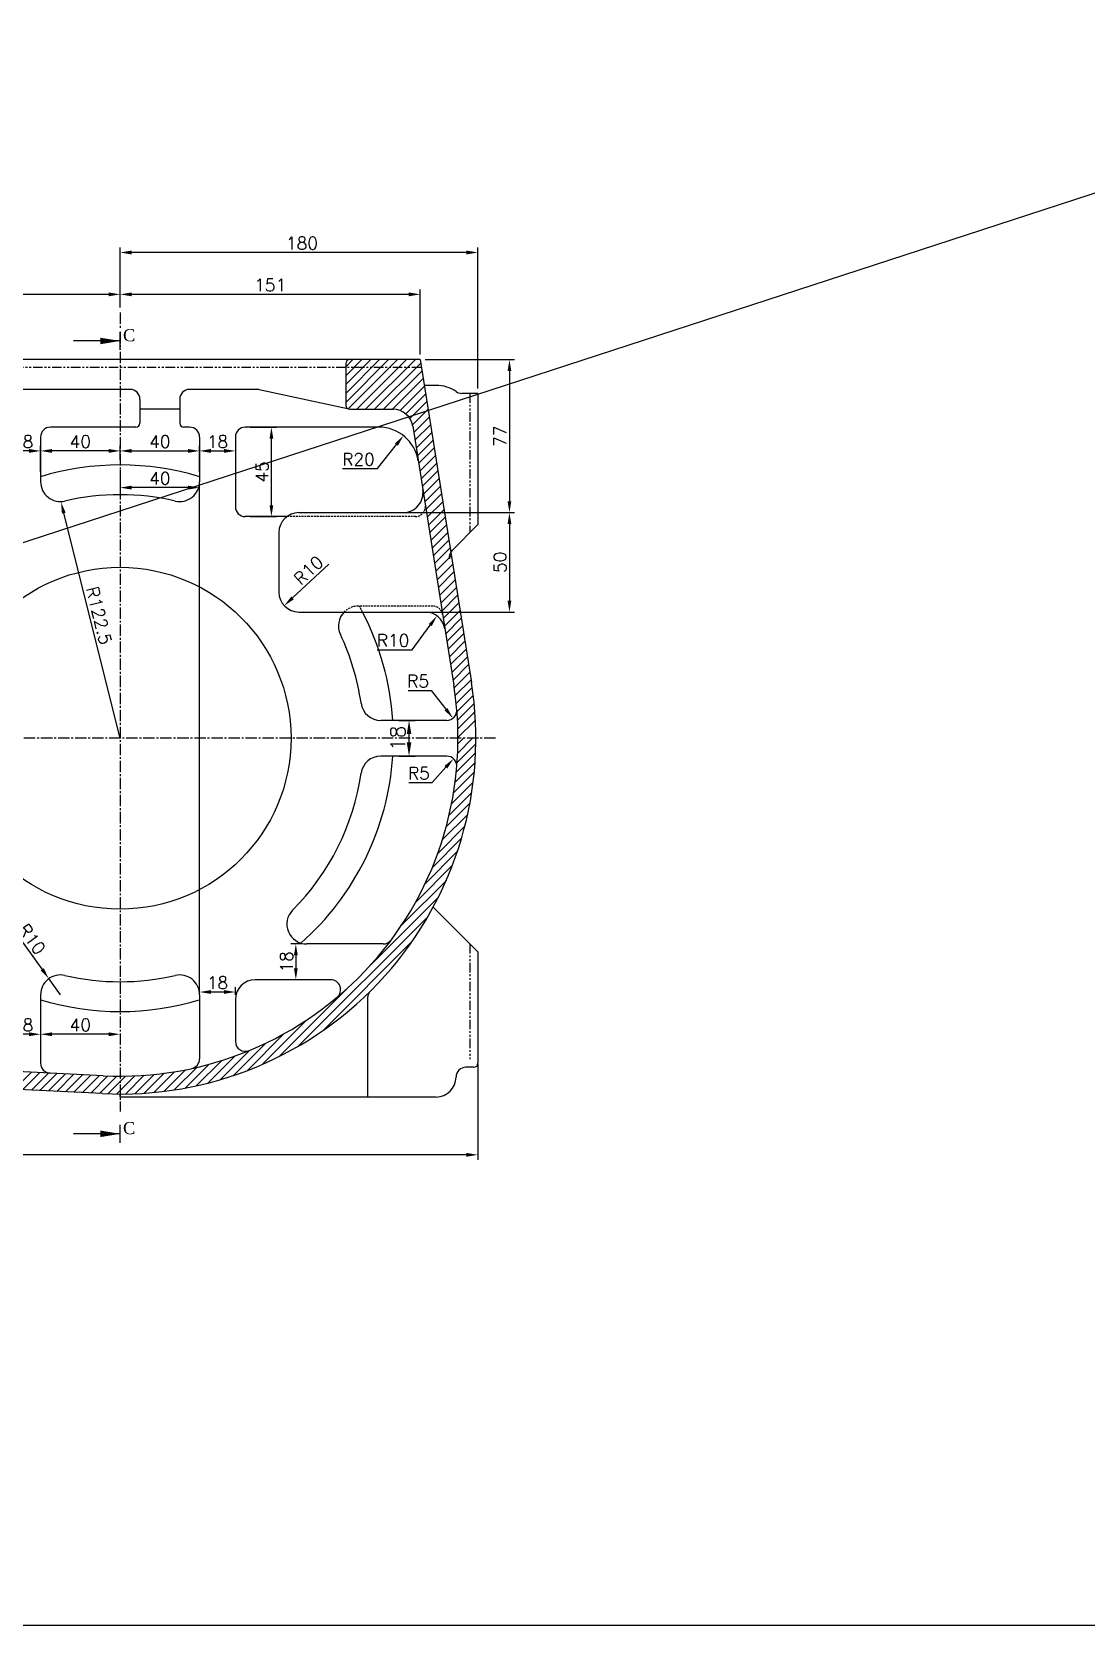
# Model space of a CAD drawing. Header units: millimetres. Extents: x -3508 to 12243, y -3609 to 4092.
# Drawn here: x 4341 to 4872, y 2347 to 3148 of the extents above; entities that cross this region are included whole.
import ezdxf

# ---------------------------------------------------------------- set-up
doc = ezdxf.new("R2010")
doc.units = ezdxf.units.MM
doc.header["$LTSCALE"] = 0.3
doc.header["$PDSIZE"] = -50
for name, pattern in [('CENTER2', [28.575, 19.05, -3.175, 3.175, -3.175]), ('HIDDEN2', [4.7625, 3.175, -1.5875]), ('PHANTOM2', [31.75, 15.875, -3.175, 3.175, -3.175, 3.175, -3.175])]:
    doc.linetypes.add(name, pattern=pattern)
for name, color, linetype in [('center', 1, 'CENTER2'), ('CHAIN ...', 8, 'PHANTOM2'), ('hatch', 6, 'Continuous'), ('hidden', 4, 'HIDDEN2')]:
    doc.layers.add(name, color=color, linetype=linetype)
doc.styles.add('ROMANTIC', font='romantic.ttf')
doc.styles.add('rs', font='romans.shx')
doc.styles.get("Standard").update_dxf_attribs({"font": 'romans.shx', "width": 1.2})
doc.dimstyles.new('ISO-25', dxfattribs={"dimscale": 2.5, "dimtxt": 2.5, "dimasz": 2.5, "dimexe": 0.7, "dimexo": 0.625, "dimtad": 1, "dimdec": 3, "dimlfac": -1, "dimzin": 9, "dimdsep": 46, "dimtxsty": 'Standard', "dimcen": 2.5, "dimclrd": 1, "dimclre": 1, "dimclrt": 7, "dimazin": 0, "dimtfac": 0.65, "dimtdec": 3, "dimtmove": 0, "dimatfit": 3, "dimfxl": 0, "dimtolj": 1, "dimarcsym": 0})
doc.dimstyles.new('sarab', dxfattribs={"dimscale": 3, "dimtxt": 2.5, "dimasz": 2.3, "dimexe": 1, "dimexo": 1, "dimtad": 1, "dimdec": 3, "dimdsep": 46, "dimtxsty": 'rs', "dimcen": 0, "dimclrd": 1, "dimclre": 1, "dimclrt": 7, "dimadec": 3, "dimazin": 2, "dimtfac": 1, "dimtdec": 3, "dimtmove": 0, "dimatfit": 3, "dimfxl": 0, "dimarcsym": 0})

# ---------------------------------------------------------------- blocks, each defined once
blk = doc.blocks.new('*D780')
at = {"color": 1, "lineweight": -2, "transparency": 16777216}
for p, q in [((4345.77, 2926.75), (4345.77, 2939.75)), ((4380.02, 2937.25), (4351.52, 2937.25)), ((4385.77, 2932.7), (4385.77, 2939.75))]:
    blk.add_line(p, q, dxfattribs=at)
at = {"color": 1, "transparency": 16777216}
for points in [[(4351.52, 2938.21), (4351.52, 2936.29), (4345.77, 2937.25)], [(4380.02, 2938.21), (4380.02, 2936.29), (4385.77, 2937.25)]]:
    blk.add_solid(points, dxfattribs=at)
at = {"layer": 'Defpoints', "color": 0, "transparency": 16777216}
for p in [(4345.77, 2937.25), (4385.77, 2930.2), (4345.77, 2924.25)]:
    blk.add_point(p, dxfattribs=at)
at = {"color": 7, "transparency": 16777216, "insert": (4365.77, 2941.93), "char_height": 6.25, "attachment_point": 5, "style": 'rs'}
blk.add_mtext('40', dxfattribs=at)
blk = doc.blocks.new('*D432')
at = {"color": 1, "lineweight": -2, "transparency": 16777216}
for p, q in [((3956.52, 2748.45), (3956.52, 2580.63)), ((4565.77, 2628.7), (4565.77, 2580.63)), ((4560.02, 2583.13), (3962.27, 2583.13))]:
    blk.add_line(p, q, dxfattribs=at)
at = {"color": 1, "transparency": 16777216}
for points in [[(3962.27, 2584.09), (3962.27, 2582.17), (3956.52, 2583.13)], [(4560.02, 2584.09), (4560.02, 2582.17), (4565.77, 2583.13)]]:
    blk.add_solid(points, dxfattribs=at)
at = {"layer": 'Defpoints', "color": 0, "transparency": 16777216}
for p in [(3956.52, 2750.95), (4565.77, 2631.2), (3956.52, 2583.13)]:
    blk.add_point(p, dxfattribs=at)
at = {"color": 7, "transparency": 16777216, "insert": (4261.15, 2589.45), "char_height": 6.25, "attachment_point": 5, "style": 'rs'}
blk.add_mtext('(609)', dxfattribs=at)
blk = doc.blocks.new('*D783')
at = {"color": 1, "lineweight": -2, "transparency": 16777216}
for p, q in [((4385.77, 3018.51), (4385.77, 3039.57)), ((4565.77, 2968.7), (4565.77, 3039.57)), ((4560.02, 3037.07), (4391.52, 3037.07))]:
    blk.add_line(p, q, dxfattribs=at)
at = {"color": 1, "transparency": 16777216}
for points in [[(4391.52, 3038.02), (4391.52, 3036.11), (4385.77, 3037.07)], [(4560.02, 3038.02), (4560.02, 3036.11), (4565.77, 3037.07)]]:
    blk.add_solid(points, dxfattribs=at)
at = {"layer": 'Defpoints', "color": 0, "transparency": 16777216}
for p in [(4385.77, 3037.07), (4385.77, 3016.01), (4565.77, 2966.2)]:
    blk.add_point(p, dxfattribs=at)
at = {"color": 7, "transparency": 16777216, "insert": (4477.29, 3041.75), "char_height": 6.25, "attachment_point": 5, "style": 'rs'}
blk.add_mtext('180', dxfattribs=at)
blk = doc.blocks.new('*D784')
at = {"color": 1, "lineweight": -2, "transparency": 16777216}
for p, q in [((4385.77, 2932.7), (4385.77, 2939.75)), ((4391.52, 2937.25), (4420.02, 2937.25)), ((4425.77, 2926.75), (4425.77, 2939.75))]:
    blk.add_line(p, q, dxfattribs=at)
at = {"color": 1, "transparency": 16777216}
for points in [[(4391.52, 2938.21), (4391.52, 2936.29), (4385.77, 2937.25)], [(4420.02, 2938.21), (4420.02, 2936.29), (4425.77, 2937.25)]]:
    blk.add_solid(points, dxfattribs=at)
at = {"layer": 'Defpoints', "color": 0, "transparency": 16777216}
for p in [(4425.77, 2937.25), (4385.77, 2930.2), (4425.77, 2924.25)]:
    blk.add_point(p, dxfattribs=at)
at = {"color": 7, "transparency": 16777216, "insert": (4405.77, 2941.93), "char_height": 6.25, "attachment_point": 5, "style": 'rs'}
blk.add_mtext('40', dxfattribs=at)
blk = doc.blocks.new('*D785')
at = {"color": 1, "lineweight": -2, "transparency": 16777216}
for p, q in [((4451.27, 2949.2), (4464.4, 2949.2)), ((4461.9, 2909.95), (4461.9, 2943.45)), ((4451.27, 2904.2), (4464.4, 2904.2))]:
    blk.add_line(p, q, dxfattribs=at)
at = {"color": 1, "transparency": 16777216}
for points in [[(4460.94, 2943.45), (4462.86, 2943.45), (4461.9, 2949.2)], [(4460.94, 2909.95), (4462.86, 2909.95), (4461.9, 2904.2)]]:
    blk.add_solid(points, dxfattribs=at)
at = {"layer": 'Defpoints', "color": 0, "transparency": 16777216}
for p in [(4448.77, 2949.2), (4461.9, 2949.2), (4448.77, 2904.2)]:
    blk.add_point(p, dxfattribs=at)
at = {"color": 7, "transparency": 16777216, "insert": (4457.21, 2926.7), "char_height": 6.25, "attachment_point": 5, "rotation": 90, "style": 'rs'}
blk.add_mtext('45', dxfattribs=at)
blk = doc.blocks.new('*D786')
at = {"color": 1, "lineweight": -2, "transparency": 16777216}
for p, q in [((4443.77, 2941.7), (4443.77, 2934.75)), ((4431.52, 2937.25), (4438.02, 2937.25))]:
    blk.add_line(p, q, dxfattribs=at)
at = {"color": 1, "transparency": 16777216}
for points in [[(4431.52, 2938.21), (4431.52, 2936.29), (4425.77, 2937.25)], [(4438.02, 2938.21), (4438.02, 2936.29), (4443.77, 2937.25)]]:
    blk.add_solid(points, dxfattribs=at)
at = {"layer": 'Defpoints', "color": 0, "transparency": 16777216}
for p in [(4443.77, 2944.2), (4425.77, 2937.25), (4443.77, 2937.25)]:
    blk.add_point(p, dxfattribs=at)
at = {"color": 7, "transparency": 16777216, "insert": (4434.77, 2941.93), "char_height": 6.25, "attachment_point": 5, "style": 'rs'}
blk.add_mtext('18', dxfattribs=at)
blk = doc.blocks.new('*D787')
at = {"color": 1, "lineweight": -2, "transparency": 16777216}
for p, q in [((4327.77, 2941.7), (4327.77, 2934.75)), ((4340.02, 2937.25), (4333.52, 2937.25))]:
    blk.add_line(p, q, dxfattribs=at)
at = {"color": 1, "transparency": 16777216}
for points in [[(4333.52, 2938.21), (4333.52, 2936.29), (4327.77, 2937.25)], [(4340.02, 2938.21), (4340.02, 2936.29), (4345.77, 2937.25)]]:
    blk.add_solid(points, dxfattribs=at)
at = {"layer": 'Defpoints', "color": 0, "transparency": 16777216}
for p in [(4327.77, 2944.2), (4327.77, 2937.25), (4345.77, 2937.25)]:
    blk.add_point(p, dxfattribs=at)
at = {"color": 7, "transparency": 16777216, "insert": (4336.77, 2941.93), "char_height": 6.25, "attachment_point": 5, "style": 'rs'}
blk.add_mtext('18', dxfattribs=at)
blk = doc.blocks.new('*D433')
at = {"color": 1, "lineweight": -2, "transparency": 16777216}
for p, q in [((4477.15, 2689.2), (4471.69, 2689.2)), ((4474.19, 2683.45), (4474.19, 2676.95)), ((4481.24, 2671.2), (4471.69, 2671.2))]:
    blk.add_line(p, q, dxfattribs=at)
at = {"color": 1, "transparency": 16777216}
for points in [[(4473.23, 2683.45), (4475.15, 2683.45), (4474.19, 2689.2)], [(4473.23, 2676.95), (4475.15, 2676.95), (4474.19, 2671.2)]]:
    blk.add_solid(points, dxfattribs=at)
at = {"layer": 'Defpoints', "color": 0, "transparency": 16777216}
for p in [(4479.65, 2689.2), (4474.19, 2671.2), (4483.74, 2671.2)]:
    blk.add_point(p, dxfattribs=at)
at = {"color": 7, "transparency": 16777216, "insert": (4469.5, 2680.2), "char_height": 6.25, "attachment_point": 5, "rotation": 90, "style": 'rs'}
blk.add_mtext('18', dxfattribs=at)
blk = doc.blocks.new('*D794')
at = {"color": 1, "lineweight": -2, "transparency": 16777216}
for p, q in [((4425.77, 2663.64), (4425.77, 2667.53)), ((4438.02, 2665.03), (4431.52, 2665.03)), ((4443.77, 2663.7), (4443.77, 2667.53))]:
    blk.add_line(p, q, dxfattribs=at)
at = {"color": 1, "transparency": 16777216}
for points in [[(4431.52, 2665.99), (4431.52, 2664.08), (4425.77, 2665.03)], [(4438.02, 2665.99), (4438.02, 2664.08), (4443.77, 2665.03)]]:
    blk.add_solid(points, dxfattribs=at)
at = {"layer": 'Defpoints', "color": 0, "transparency": 16777216}
for p in [(4425.77, 2665.03), (4425.77, 2661.14), (4443.77, 2661.2)]:
    blk.add_point(p, dxfattribs=at)
at = {"color": 7, "transparency": 16777216, "insert": (4434.77, 2669.72), "char_height": 6.25, "attachment_point": 5, "style": 'rs'}
blk.add_mtext('18', dxfattribs=at)
blk = doc.blocks.new('*D795')
at = {"color": 1, "lineweight": -2, "transparency": 16777216}
for p, q in [((4385.77, 2927.7), (4385.77, 2916.28)), ((4420.02, 2918.78), (4391.52, 2918.78)), ((4425.77, 2663.64), (4425.77, 2921.28))]:
    blk.add_line(p, q, dxfattribs=at)
at = {"color": 1, "transparency": 16777216}
for points in [[(4391.52, 2919.74), (4391.52, 2917.82), (4385.77, 2918.78)], [(4420.02, 2919.74), (4420.02, 2917.82), (4425.77, 2918.78)]]:
    blk.add_solid(points, dxfattribs=at)
at = {"layer": 'Defpoints', "color": 0, "transparency": 16777216}
for p in [(4385.77, 2930.2), (4385.77, 2918.78), (4425.77, 2661.14)]:
    blk.add_point(p, dxfattribs=at)
at = {"color": 7, "transparency": 16777216, "insert": (4405.77, 2923.47), "char_height": 6.25, "attachment_point": 5, "style": 'rs'}
blk.add_mtext('40', dxfattribs=at)
blk = doc.blocks.new('*D796')
at = {"color": 1, "lineweight": -2, "transparency": 16777216}
for p, q in [((4345.77, 2658.64), (4345.77, 2641.28)), ((4380.02, 2643.78), (4351.52, 2643.78))]:
    blk.add_line(p, q, dxfattribs=at)
at = {"color": 1, "transparency": 16777216}
for points in [[(4351.52, 2644.74), (4351.52, 2642.82), (4345.77, 2643.78)], [(4380.02, 2644.74), (4380.02, 2642.82), (4385.77, 2643.78)]]:
    blk.add_solid(points, dxfattribs=at)
at = {"layer": 'Defpoints', "color": 0, "transparency": 16777216}
for p in [(4345.77, 2661.14), (4345.77, 2643.78), (4385.77, 2643.78)]:
    blk.add_point(p, dxfattribs=at)
at = {"color": 7, "transparency": 16777216, "insert": (4365.77, 2648.47), "char_height": 6.25, "attachment_point": 5, "style": 'rs'}
blk.add_mtext('40', dxfattribs=at)
blk = doc.blocks.new('*D434')
at = {"color": 1, "lineweight": -2, "transparency": 16777216}
for p, q in [((4327.77, 2637.29), (4327.77, 2646.28)), ((4340.02, 2643.78), (4333.52, 2643.78))]:
    blk.add_line(p, q, dxfattribs=at)
at = {"color": 1, "transparency": 16777216}
for points in [[(4333.52, 2644.74), (4333.52, 2642.82), (4327.77, 2643.78)], [(4340.02, 2644.74), (4340.02, 2642.82), (4345.77, 2643.78)]]:
    blk.add_solid(points, dxfattribs=at)
at = {"layer": 'Defpoints', "color": 0, "transparency": 16777216}
for p in [(4327.77, 2643.78), (4345.77, 2643.78), (4327.77, 2634.79)]:
    blk.add_point(p, dxfattribs=at)
at = {"color": 7, "transparency": 16777216, "insert": (4336.77, 2648.47), "char_height": 6.25, "attachment_point": 5, "style": 'rs'}
blk.add_mtext('18', dxfattribs=at)
blk = doc.blocks.new('*D797')
at = {"color": 1, "lineweight": -2, "transparency": 16777216}
for p, q in [((4525.98, 2801.7), (4534.14, 2801.7)), ((4531.14, 2790.6), (4531.14, 2794.8)), ((4525.98, 2783.7), (4534.14, 2783.7))]:
    blk.add_line(p, q, dxfattribs=at)
at = {"color": 1, "transparency": 16777216}
for points in [[(4529.99, 2794.8), (4532.29, 2794.8), (4531.14, 2801.7)], [(4529.99, 2790.6), (4532.29, 2790.6), (4531.14, 2783.7)]]:
    blk.add_solid(points, dxfattribs=at)
at = {"layer": 'Defpoints', "color": 0, "transparency": 16777216}
for p in [(4522.98, 2801.7), (4531.14, 2801.7), (4522.98, 2783.7)]:
    blk.add_point(p, dxfattribs=at)
at = {"color": 7, "transparency": 16777216, "insert": (4525.51, 2792.7), "char_height": 7.5, "attachment_point": 5, "rotation": 90, "style": 'rs'}
blk.add_mtext('18', dxfattribs=at)
blk = doc.blocks.new('*D798')
at = {"color": 1, "lineweight": -2, "transparency": 16777216}
blk.add_line((4385.77, 2792.7), (4357.45, 2905.96), dxfattribs=at)
at = {"color": 1, "transparency": 16777216}
blk.add_solid([(4358.38, 2906.19), (4356.52, 2905.73), (4356.05, 2911.54)], dxfattribs=at)
at = {"layer": 'Defpoints', "color": 0, "transparency": 16777216}
for p in [(4356.05, 2911.54), (4385.77, 2792.7)]:
    blk.add_point(p, dxfattribs=at)
at = {"color": 7, "transparency": 16777216, "insert": (4375.19, 2854.34), "char_height": 6.25, "attachment_point": 5, "rotation": 284.03992, "style": 'rs'}
blk.add_mtext('R122.5', dxfattribs=at)
blk = doc.blocks.new('*D804')
at = {"color": 1, "lineweight": -2, "transparency": 16777216}
for p, q in [((4166.77, 2952.2), (4166.77, 3018.51)), ((4380.02, 3016.01), (4172.52, 3016.01))]:
    blk.add_line(p, q, dxfattribs=at)
at = {"color": 1, "transparency": 16777216}
for points in [[(4172.52, 3016.97), (4172.52, 3015.05), (4166.77, 3016.01)], [(4380.02, 3016.97), (4380.02, 3015.05), (4385.77, 3016.01)]]:
    blk.add_solid(points, dxfattribs=at)
at = {"layer": 'Defpoints', "color": 0, "transparency": 16777216}
for p in [(4166.77, 3016.01), (4385.77, 3016.01), (4166.77, 2949.7)]:
    blk.add_point(p, dxfattribs=at)
at = {"color": 7, "transparency": 16777216, "insert": (4279.3, 3020.69), "char_height": 6.25, "attachment_point": 5, "style": 'rs'}
blk.add_mtext('219', dxfattribs=at)
blk = doc.blocks.new('*D576')
at = {"color": 1, "lineweight": -2, "transparency": 16777216}
blk.add_line((4490.83, 2880.29), (4472.56, 2863.3), dxfattribs=at)
at = {"color": 1, "transparency": 16777216}
blk.add_solid([(4471.91, 2864.01), (4473.21, 2862.6), (4468.35, 2859.39)], dxfattribs=at)
at = {"layer": 'Defpoints', "color": 0, "transparency": 16777216}
for p in [(4475.67, 2866.2), (4468.35, 2859.39)]:
    blk.add_point(p, dxfattribs=at)
at = {"color": 7, "transparency": 16777216, "insert": (4480.61, 2877.19), "char_height": 6.25, "attachment_point": 5, "rotation": 42.91259, "style": 'rs'}
blk.add_mtext('R10', dxfattribs=at)
blk = doc.blocks.new('*D600')
at = {"color": 1, "lineweight": -2, "transparency": 16777216}
for p, q in [((4332.05, 2696.71), (4346.59, 2676.44)), ((4355.77, 2663.64), (4349.94, 2671.76))]:
    blk.add_line(p, q, dxfattribs=at)
at = {"color": 1, "transparency": 16777216}
blk.add_solid([(4347.37, 2677), (4345.81, 2675.88), (4349.94, 2671.76)], dxfattribs=at)
at = {"layer": 'Defpoints', "color": 0, "transparency": 16777216}
for p in [(4349.94, 2671.76), (4355.77, 2663.64)]:
    blk.add_point(p, dxfattribs=at)
at = {"color": 7, "transparency": 16777216, "insert": (4341.45, 2691.64), "char_height": 6.25, "attachment_point": 5, "rotation": 305.6528, "style": 'rs'}
blk.add_mtext('R10', dxfattribs=at)
blk = doc.blocks.new('*D397')
at = {"color": 1, "lineweight": -2, "transparency": 16777216}
for p, q in [((4539.27, 2983.2), (4584.14, 2983.2)), ((4581.64, 2977.45), (4581.64, 2911.95)), ((4528.38, 2906.2), (4584.14, 2906.2))]:
    blk.add_line(p, q, dxfattribs=at)
at = {"color": 1, "transparency": 16777216}
for points in [[(4580.68, 2977.45), (4582.59, 2977.45), (4581.64, 2983.2)], [(4580.68, 2911.95), (4582.59, 2911.95), (4581.64, 2906.2)]]:
    blk.add_solid(points, dxfattribs=at)
at = {"layer": 'Defpoints', "color": 0, "transparency": 16777216}
for p in [(4536.77, 2983.2), (4525.88, 2906.2), (4581.64, 2906.2)]:
    blk.add_point(p, dxfattribs=at)
at = {"color": 7, "transparency": 16777216, "insert": (4576.95, 2944.7), "char_height": 6.25, "attachment_point": 5, "rotation": 90, "style": 'rs'}
blk.add_mtext('77', dxfattribs=at)
blk = doc.blocks.new('*D398')
at = {"color": 1, "lineweight": -2, "transparency": 16777216}
for p, q in [((4581.64, 2900.45), (4581.64, 2861.95)), ((4537.58, 2856.2), (4584.14, 2856.2))]:
    blk.add_line(p, q, dxfattribs=at)
at = {"color": 1, "transparency": 16777216}
for points in [[(4580.68, 2900.45), (4582.59, 2900.45), (4581.64, 2906.2)], [(4580.68, 2861.95), (4582.59, 2861.95), (4581.64, 2856.2)]]:
    blk.add_solid(points, dxfattribs=at)
at = {"layer": 'Defpoints', "color": 0, "transparency": 16777216}
for p in [(4581.64, 2906.2), (4535.08, 2856.2), (4581.64, 2856.2)]:
    blk.add_point(p, dxfattribs=at)
at = {"color": 7, "transparency": 16777216, "insert": (4576.95, 2881.2), "char_height": 6.25, "attachment_point": 5, "rotation": 90, "style": 'rs'}
blk.add_mtext('50', dxfattribs=at)
blk = doc.blocks.new('*D605')
at = {"color": 1, "lineweight": -2, "transparency": 16777216}
for p, q in [((4385.77, 3009.37), (4385.77, 3018.51)), ((4531.02, 3016.01), (4391.52, 3016.01)), ((4536.77, 2985.7), (4536.77, 3018.51))]:
    blk.add_line(p, q, dxfattribs=at)
at = {"color": 1, "transparency": 16777216}
for points in [[(4391.52, 3016.97), (4391.52, 3015.05), (4385.77, 3016.01)], [(4531.02, 3016.97), (4531.02, 3015.05), (4536.77, 3016.01)]]:
    blk.add_solid(points, dxfattribs=at)
at = {"layer": 'Defpoints', "color": 0, "transparency": 16777216}
for p in [(4385.77, 3016.01), (4385.77, 3006.87), (4536.77, 2983.2)]:
    blk.add_point(p, dxfattribs=at)
at = {"color": 7, "transparency": 16777216, "insert": (4461.27, 3020.69), "char_height": 6.25, "attachment_point": 5, "style": 'rs'}
blk.add_mtext('151', dxfattribs=at)
blk = doc.blocks.new('*D652')
at = {"color": 1, "lineweight": -2, "transparency": 16777216}
for p, q in [((4530.64, 2816.74), (4542.32, 2816.74)), ((4542.32, 2816.74), (4549.71, 2807.29))]:
    blk.add_line(p, q, dxfattribs=at)
at = {"color": 1, "transparency": 16777216}
blk.add_solid([(4550.47, 2807.88), (4548.96, 2806.7), (4553.26, 2802.76)], dxfattribs=at)
at = {"layer": 'Defpoints', "color": 0, "transparency": 16777216}
for p in [(4550.18, 2806.7), (4553.26, 2802.76)]:
    blk.add_point(p, dxfattribs=at)
at = {"color": 7, "transparency": 16777216, "insert": (4535.7, 2821.43), "char_height": 6.25, "attachment_point": 5, "style": 'rs'}
blk.add_mtext('R5', dxfattribs=at)
blk = doc.blocks.new('_DatumFilled')
at = {"color": 0, "linetype": 'ByBlock'}
blk.add_solid([(0, 0.58), (-1, 0), (0, -0.58)], dxfattribs=at)
blk = doc.blocks.new('*D653')
at = {"color": 1, "lineweight": -2, "transparency": 16777216}
for p, q in [((4532.72, 2837.25), (4541.79, 2849.63)), ((4515.09, 2837.25), (4532.72, 2837.25))]:
    blk.add_line(p, q, dxfattribs=at)
at = {"color": 1, "transparency": 16777216}
blk.add_solid([(4541.02, 2850.19), (4542.57, 2849.06), (4545.19, 2854.26)], dxfattribs=at)
at = {"layer": 'Defpoints', "color": 0, "transparency": 16777216}
for p in [(4545.19, 2854.26), (4539.28, 2846.2)]:
    blk.add_point(p, dxfattribs=at)
at = {"color": 7, "transparency": 16777216, "insert": (4523.12, 2841.93), "char_height": 6.25, "attachment_point": 5, "style": 'rs'}
blk.add_mtext('R10', dxfattribs=at)
blk = doc.blocks.new('*D654')
at = {"color": 1, "lineweight": -2, "transparency": 16777216}
for p, q in [((4515.3, 2928.33), (4524.78, 2940.41)), ((4497.67, 2928.33), (4515.3, 2928.33))]:
    blk.add_line(p, q, dxfattribs=at)
at = {"color": 1, "transparency": 16777216}
blk.add_solid([(4524.02, 2941), (4525.53, 2939.82), (4528.33, 2944.93)], dxfattribs=at)
at = {"layer": 'Defpoints', "color": 0, "transparency": 16777216}
for p in [(4528.33, 2944.93), (4515.98, 2929.2)]:
    blk.add_point(p, dxfattribs=at)
at = {"color": 7, "transparency": 16777216, "insert": (4505.7, 2933.02), "char_height": 6.25, "attachment_point": 5, "style": 'rs'}
blk.add_mtext('R20', dxfattribs=at)
blk = doc.blocks.new('*D655')
at = {"color": 1, "lineweight": -2, "transparency": 16777216}
for p, q in [((4542.71, 2770.41), (4549.67, 2778.14)), ((4531.03, 2770.41), (4542.71, 2770.41))]:
    blk.add_line(p, q, dxfattribs=at)
at = {"color": 1, "transparency": 16777216}
blk.add_solid([(4548.96, 2778.78), (4550.39, 2777.5), (4553.52, 2782.41)], dxfattribs=at)
at = {"layer": 'Defpoints', "color": 0, "transparency": 16777216}
for p in [(4553.52, 2782.41), (4550.18, 2778.7)]:
    blk.add_point(p, dxfattribs=at)
at = {"color": 7, "transparency": 16777216, "insert": (4536.09, 2775.1), "char_height": 6.25, "attachment_point": 5, "style": 'rs'}
blk.add_mtext('R5', dxfattribs=at)

msp = doc.modelspace()

# ---------------------------------------------------------------- hatches: boundary and pattern name
at = {"layer": 'hatch'}
h = msp.add_hatch(dxfattribs=at)
h.set_pattern_fill('ANSI31', color=256, style=0)
h.set_pattern_definition([(45, (42.287, 3000.05), (-2.245064, 2.245064), [])])
h.paths.add_polyline_path([(4078.5215, 2628.7966), (4078.5215, 2637.8078), (3980.9962, 2642.6708, -0.39969488), (3965.793, 2658.651), (3965.793, 2758.7792), (3968.1012, 2792.6982), (3959.0396, 2792.6982), (3956.793, 2759.0838), (3956.793, 2658.651, 0.39969488), (3980.548, 2633.682)])
h.paths.add_polyline_path([(4202.5215, 2622.6134), (4202.5215, 2631.6246), (4078.5215, 2637.8078), (4078.5215, 2628.7966)])
h.paths.add_polyline_path([(4202.5215, 2631.6246), (4202.5215, 2622.6134), (4376.8568, 2613.9203, 0.01245641), (4385.7715, 2613.6982), (4385.7715, 2622.6982, -0.01245641), (4377.3051, 2622.9091)])
h.paths.add_polyline_path([(4564.7715, 2792.6982), (4555.7715, 2792.6982, -0.41421356), (4385.7715, 2622.6982), (4385.7715, 2613.6982, 0.41421356)])

# ---------------------------------------------------------------- linework, layer by layer
for p, q in [((2666.3122, 2346.5266), (8019.6586, 4091.8082)), ((4536.7715, 2983.1982), (3971.7715, 2983.1982)), ((4536.7715, 2983.1982), (4562.5578, 2820.7626)), ((4499.2715, 2981.1982), (4499.2715, 2960.1982)), ((4390.7715, 2968.1982), (4320.7715, 2968.1982)), ((4455.7715, 2968.1982), (4420.7715, 2968.1982)), ((4455.7715, 2968.1982), (4500.2049, 2958.5063)), ((4544.7715, 2970.1982), (4538.6745, 2970.1982)), ((4565.7715, 2966.1982), (4557.733, 2966.1982)), ((4565.7715, 2966.1982), (4565.7715, 2900.1982)), ((4395.7715, 2963.1982), (4395.7715, 2951.1982)), ((4415.7715, 2958.1982), (4395.7715, 2958.1982)), ((4415.7715, 2963.1982), (4415.7715, 2951.1982)), ((4501.2715, 2958.1982), (4523.0897, 2958.1982)), ((4532.9661, 2949.766), (4553.6691, 2819.3515)), ((4345.7715, 2944.1982), (4345.7715, 2921.7573)), ((4393.7715, 2949.1982), (4350.7715, 2949.1982)), ((4420.7715, 2949.1982), (4417.7715, 2949.1982)), ((4425.7715, 2944.1982), (4425.7715, 2921.7573)), ((4443.7715, 2944.1982), (4443.7715, 2909.1982)), ((4515.9807, 2949.1982), (4448.7715, 2949.1982)), ((4469.6707, 2904.1982), (4448.7715, 2904.1982)), ((4475.6707, 2906.1982), (4528.1697, 2906.1982)), ((4465.6707, 2896.1982), (4465.6707, 2866.1982)), ((4565.7715, 2900.1982), (4552.7949, 2887.2216)), ((4465.6707, 2881.1982), (4465.6707, 2881.1982)), ((4475.6707, 2856.1982), (4537.6238, 2856.1982)), ((4550.1765, 2801.6982), (4516.9021, 2801.6982)), ((4550.1765, 2783.6982), (4516.9021, 2783.6982)), ((4565.7715, 2685.1982), (4543.2916, 2707.6781)), ((4518.145, 2689.1982), (4479.6544, 2689.1982)), ((4565.7715, 2685.1982), (4565.7715, 2629.1982)), ((4491.709, 2671.1982), (4453.7715, 2671.1982)), ((4345.7715, 2663.6391), (4345.7715, 2629.2384)), ((4425.7715, 2663.6391), (4425.7715, 2631.453)), ((4443.7715, 2661.1982), (4443.7715, 2640.199)), ((4510.2715, 2662.7799), (4510.2715, 2612.1982)), ((4377.3051, 2622.9091), (3980.9962, 2642.6708)), ((4376.8568, 2613.9203), (3980.548, 2633.682)), ((4563.7726, 2627.1982), (4559.7715, 2627.1982)), ((4563.7726, 2627.1982), (4559.7715, 2627.1982)), ((4563.7715, 2627.1982), (4559.7715, 2627.1982)), ((4563.7715, 2627.1982), (4559.7715, 2627.1982)), ((4385.7715, 2612.1982), (4385.7715, 2613.6982)), ((4536.7715, 2612.1982), (4385.7715, 2612.1982)), ((4544.7715, 2612.1982), (4385.7715, 2612.1982)), ((2666.3122, 2346.5266), (8019.6586, 2346.5266))]:
    msp.add_line(p, q)
at = {"color": 60}
for p, q in [((4385.7715, 2988.0583), (4385.7715, 2997.0752)), ((4385.7715, 2589.1818), (4385.7715, 2598.1986))]:
    msp.add_line(p, q, dxfattribs=at)
msp.add_circle((4385.7715, 2792.6982), 86)
for centre, radius, start, end in [((4501.2715, 2981.1982), 2, 90, 180), ((4390.7715, 2963.1982), 5, 0, 90), ((4420.7715, 2963.1982), 5, 90, 180), ((4544.7715, 2952.1982), 18, 55.6988472, 90), ((4557.733, 2971.1982), 5, 235.6988472, 270), ((4501.2715, 2960.1982), 2, 180, 270), ((4523.0897, 2948.1982), 10, 9.0203041, 90), ((4393.7715, 2951.1982), 2, 270, 0), ((4417.7715, 2951.1982), 2, 180, 270), ((4350.7715, 2944.1982), 5, 90, 180), ((4420.7715, 2944.1982), 5, 0, 90), ((4448.7715, 2944.1982), 5, 90, 180), ((4515.9807, 2929.1982), 20, 9.0203041, 90), ((4385.7715, 2792.6982), 137.5, 73.0876102, 106.9123898), ((4355.7715, 2921.7573), 10, 180, 283.0861048), ((4415.7715, 2921.7573), 10, 256.9138952, 0), ((4528.1697, 2916.1982), 10, 270, 9.0203041), ((4385.7715, 2792.6982), 122.5, 76.9138952, 103.0861048), ((4448.7715, 2909.1982), 5, 180, 270), ((4475.6707, 2896.1982), 10, 90, 180), ((4556.384, 2883.7397), 5, 135, 188.328104), ((4475.6707, 2866.1982), 10, 180, 270), ((4505.6214, 2849.1982), 10, 135.572996, 205.2402672), ((4385.7715, 2792.6982), 137.5, 3.7529523, 27.5044938), ((4539.282, 2846.1982), 10, 9.0203041, 90), ((4385.7715, 2792.6982), 122.5, 8.2444192, 25.2402672), ((4385.7715, 2792.6982), 179, 267.1453479, 9.0203041), ((4385.7715, 2792.6982), 170, 267.1453479, 9.0203041), ((4516.9021, 2811.6982), 10, 188.2444192, 270), ((4550.1765, 2806.6982), 5, 270, 4.8673122), ((4385.7715, 2792.6982), 137.5, 311.4402931, 356.2470477), ((4516.9021, 2773.6982), 10, 90, 171.7555808), ((4550.1765, 2778.6982), 5, 355.1326878, 90), ((4385.7715, 2792.6982), 122.5, 315.1170803, 351.7555808), ((4479.6544, 2699.1982), 10, 135.1170803, 270), ((4518.145, 2694.1982), 5, 270, 323.3468249), ((4355.7715, 2663.6391), 10, 76.9138952, 180), ((4385.7715, 2792.6982), 122.5, 256.9138952, 283.0861048), ((4415.7715, 2663.6391), 10, 0, 103.0861048), ((4453.7715, 2661.1982), 10, 90, 180), ((4491.709, 2666.1982), 5, 309.9445052, 90), ((4385.7715, 2792.6982), 137.5, 253.0876102, 286.9123898), ((4515.2715, 2661.9857), 5, 134.7330298, 180), ((4448.7715, 2640.199), 5, 180, 292.4463506), ((4350.7715, 2629.2384), 5, 180, 267.1453479), ((4420.7715, 2631.453), 5, 282.2466897, 0), ((4563.7715, 2629.1982), 2, 270, 0), ((4544.7715, 2622.1982), 10, 270, 0), ((4559.7715, 2622.1982), 5, 90, 180)]:
    msp.add_arc(centre, radius, start, end)
at = {"layer": 'center'}
for p, q in [((4385.7715, 3006.8709), (4385.7715, 2998.4793)), ((4385.7715, 2997.0752), (4385.7715, 2988.0583)), ((4385.7715, 2987.0614), (4385.7715, 2604.9197)), ((4574.5842, 2792.6982), (3942.2717, 2792.6982))]:
    msp.add_line(p, q, dxfattribs=at)
at = {"layer": 'CHAIN ...'}
for p, q in [((4537.2843, 2979.1982), (3971.5041, 2979.1982)), ((4561.7715, 2966.1982), (4561.7715, 2896.1982)), ((4561.7715, 2689.1982), (4561.7715, 2631.1982)), ((4561.7715, 2689.1982), (4561.7715, 2631.1982))]:
    msp.add_line(p, q, dxfattribs=at)
at = {"layer": 'hatch'}
for p, q in [((4499.2715, 2979.5928), (4502.8769, 2983.1982)), ((4499.2715, 2975.1027), (4507.367, 2983.1982)), ((4499.2715, 2970.6125), (4511.8571, 2983.1982)), ((4499.2715, 2966.1224), (4516.3473, 2983.1982)), ((4499.2715, 2961.6323), (4520.8374, 2983.1982)), ((4500.4876, 2958.3582), (4525.3275, 2983.1982)), ((4504.8176, 2958.1982), (4529.8176, 2983.1982)), ((4509.3078, 2958.1982), (4534.3078, 2983.1982)), ((4513.7979, 2958.1982), (4537.0491, 2981.4494)), ((4518.288, 2958.1982), (4537.6642, 2977.5744)), ((4522.7782, 2958.1982), (4538.2794, 2973.6994)), ((4526.6232, 2957.5531), (4538.8945, 2969.8244)), ((4529.4637, 2955.9035), (4539.5097, 2965.9494)), ((4531.5616, 2953.5112), (4540.1248, 2962.0745)), ((4532.8618, 2950.3213), (4540.74, 2958.1995)), ((4533.4908, 2946.4602), (4541.3551, 2954.3245)), ((4534.106, 2942.5852), (4541.9703, 2950.4495)), ((4534.7211, 2938.7103), (4542.5854, 2946.5745)), ((4535.3363, 2934.8353), (4543.2005, 2942.6995)), ((4535.9514, 2930.9603), (4543.8157, 2938.8246)), ((4536.5666, 2927.0853), (4544.4308, 2934.9496)), ((4537.1817, 2923.2103), (4545.046, 2931.0746)), ((4537.7969, 2919.3353), (4545.6611, 2927.1996)), ((4538.412, 2915.4604), (4546.2763, 2923.3246)), ((4539.0272, 2911.5854), (4546.8914, 2919.4496)), ((4539.6423, 2907.7104), (4547.5066, 2915.5747)), ((4540.2574, 2903.8354), (4548.1217, 2911.6997)), ((4540.8726, 2899.9604), (4548.7369, 2907.8247)), ((4541.4877, 2896.0854), (4549.352, 2903.9497)), ((4542.1029, 2892.2105), (4549.9671, 2900.0747)), ((4542.718, 2888.3355), (4550.5823, 2896.1997)), ((4543.3332, 2884.4605), (4551.1974, 2892.3248)), ((4543.9483, 2880.5855), (4551.8126, 2888.4498)), ((4544.5635, 2876.7105), (4552.4277, 2884.5748)), ((4545.2565, 2872.345), (4553.1207, 2880.2093)), ((4545.8716, 2868.47), (4553.7359, 2876.3343)), ((4546.4868, 2864.5951), (4554.351, 2872.4593)), ((4547.1019, 2860.7201), (4554.9662, 2868.5843)), ((4547.717, 2856.8451), (4555.5813, 2864.7094)), ((4548.3322, 2852.9701), (4556.1965, 2860.8344)), ((4548.9473, 2849.0951), (4556.8116, 2856.9594)), ((4549.5625, 2845.2201), (4557.4267, 2853.0844)), ((4550.1776, 2841.3452), (4558.0419, 2849.2094)), ((4550.7928, 2837.4702), (4558.657, 2845.3344)), ((4551.4079, 2833.5952), (4559.2722, 2841.4595)), ((4552.0231, 2829.7202), (4559.8873, 2837.5845)), ((4552.6382, 2825.8452), (4560.5025, 2833.7095)), ((4553.2534, 2821.9702), (4561.1176, 2829.8345)), ((4553.8643, 2818.0911), (4561.7328, 2825.9595)), ((4554.4127, 2814.1493), (4562.3479, 2822.0845)), ((4554.8761, 2810.1227), (4562.9466, 2818.1931)), ((4555.2498, 2806.0062), (4563.4719, 2814.2283)), ((4555.528, 2801.7942), (4563.9156, 2810.1818)), ((4555.7042, 2797.4803), (4564.2729, 2806.049)), ((4555.4122, 2792.6982), (4564.5387, 2801.8247))]:
    msp.add_line(p, q, dxfattribs=at)
at = {"layer": 'hidden'}
for p, q in [((4480.8727, 2904.1982), (4469.6707, 2904.1982)), ((4534.3435, 2904.1982), (4480.8727, 2904.1982)), ((4543.0746, 2859.1982), (4505.6214, 2859.1982))]:
    msp.add_line(p, q, dxfattribs=at)
for centre, radius, start, end in [((4534.3435, 2909.1982), 5, 270, 9.0203041), ((4505.6214, 2849.1982), 10, 90, 135.572996), ((4385.7715, 2792.6982), 137.5, 27.5044938, 28.9231692), ((4543.0746, 2854.1982), 5, 9.0203041, 90)]:
    msp.add_arc(centre, radius, start, end, dxfattribs=at)

# ---------------------------------------------------------------- texts
at = {"style": 'ROMANTIC'}
for p in [(4387.2493, 2992.4116), (4387.2493, 2593.5351)]:
    msp.add_text('C', height=6.1, dxfattribs=at).set_placement(p)

# ---------------------------------------------------------------- dimensions: what is measured, and where the dimension line sits
for base, p1, p2, picture, middle in [((4385.7715, 3037.0652), (4565.7715, 2966.1982), (4385.7715, 3016.007), '*D783', (4477.2933, 3037.0652)), ((4166.7715, 3016.007), (4385.7715, 3016.007), (4166.7715, 2949.6982), '*D804', (4279.2968, 3016.007))]:
    dim = msp.add_linear_dim(base=base, p1=p1, p2=p2, dimstyle='sarab', override={"dimscale": 2.5, "dimdec": 2, "dimadec": 2, "dimtdec": 2, "dimatfit": 0})
    dim.commit()
    dim.dimension.update_dxf_attribs({"geometry": picture, "text_midpoint": middle, "dimtype": 160})
for base, p1, p2, override, picture, middle in [((4385.7715, 3016.007), (4536.7715, 2983.1982), (4385.7715, 3006.8709), {"dimscale": 2.5, "dimdec": 2, "dimadec": 2, "dimtdec": 2}, '*D605', (4461.2715, 3020.6945)), ((4327.7715, 2937.247), (4345.7715, 2937.247), (4327.7715, 2944.1982), {"dimscale": 2.5, "dimdec": 2, "dimadec": 2, "dimtdec": 2, "dimatfit": 0}, '*D787', (4336.7715, 2941.9345)), ((4345.7715, 2937.247), (4385.7715, 2930.1982), (4345.7715, 2924.2514), {"dimscale": 2.5, "dimdec": 2, "dimadec": 2, "dimtdec": 2, "dimatfit": 0}, '*D780', (4365.7715, 2941.9345)), ((4425.7715, 2937.247), (4385.7715, 2930.1982), (4425.7715, 2924.2514), {"dimscale": 2.5, "dimdec": 2, "dimadec": 2, "dimtdec": 2, "dimatfit": 0}, '*D784', (4405.7715, 2941.9345)), ((4443.7715, 2937.247), (4425.7715, 2937.247), (4443.7715, 2944.1982), {"dimscale": 2.5, "dimdec": 2, "dimadec": 2, "dimtdec": 2, "dimatfit": 0}, '*D786', (4434.7715, 2941.9345)), ((4385.7715, 2918.7819), (4425.7715, 2661.145), (4385.7715, 2930.1982), {"dimscale": 2.5, "dimdec": 2, "dimadec": 2, "dimtdec": 2, "dimatfit": 0}, '*D795', (4405.7715, 2923.4694)), ((4425.7715, 2665.0349), (4443.7715, 2661.1982), (4425.7715, 2661.145), {"dimscale": 2.5, "dimdec": 2, "dimadec": 2, "dimtdec": 2, "dimatfit": 0}, '*D794', (4434.7715, 2669.7224)), ((4345.7715, 2643.7819), (4385.7715, 2643.7819), (4345.7715, 2661.145), {"dimscale": 2.5, "dimdec": 2, "dimadec": 2, "dimtdec": 2, "dimatfit": 0}, '*D796', (4365.7715, 2648.4694)), ((4327.7715, 2643.7819), (4345.7715, 2643.7819), (4327.7715, 2634.7906), {"dimscale": 2.5, "dimdec": 2, "dimadec": 2, "dimtdec": 2, "dimatfit": 0}, '*D434', (4336.7715, 2648.4694))]:
    dim = msp.add_linear_dim(base=base, p1=p1, p2=p2, dimstyle='sarab', override=override)
    dim.commit()
    dim.dimension.update_dxf_attribs({"geometry": picture, "text_midpoint": middle})
for base, p1, p2, override, picture, middle in [((4581.6361, 2906.1982), (4536.7715, 2983.1982), (4525.8825, 2906.1982), {"dimscale": 2.5, "dimdec": 2, "dimadec": 2, "dimtdec": 2}, '*D397', (4576.9486, 2944.6982)), ((4461.8987, 2949.1982), (4448.7715, 2904.1982), (4448.7715, 2949.1982), {"dimscale": 2.5, "dimdec": 2, "dimadec": 2, "dimtdec": 2, "dimatfit": 0}, '*D785', (4457.2112, 2926.6982)), ((4581.6361, 2856.1982), (4581.6361, 2906.1982), (4535.0761, 2856.1982), {"dimscale": 2.5, "dimdec": 2, "dimadec": 2, "dimtdec": 2}, '*D398', (4576.9486, 2881.1982)), ((4474.1901, 2671.1982), (4479.6544, 2689.1982), (4483.7396, 2671.1982), {"dimscale": 2.5, "dimdec": 2, "dimadec": 2, "dimtdec": 2, "dimatfit": 0}, '*D433', (4469.5026, 2680.1982))]:
    dim = msp.add_linear_dim(base=base, p1=p1, p2=p2, angle=90, dimstyle='sarab', override=override)
    dim.commit()
    dim.dimension.update_dxf_attribs({"geometry": picture, "text_midpoint": middle})
for center, mpoint, override, picture, middle in [((4515.9807, 2929.1982), (4528.3261, 2944.9332), {"dimscale": 2.5, "dimtoh": 1, "dimdec": 2, "dimcen": 2.5, "dimadec": 1, "dimtdec": 2, "dimldrblk": 'DatumFilled'}, '*D654', (4505.7046, 2928.3342)), ((4385.7715, 2792.6982), (4356.0532, 2911.5387), {"dimscale": 2.5, "dimdec": 2, "dimadec": 2, "dimtdec": 2, "dimatfit": 0}, '*D798', (4370.6404, 2853.206)), ((4475.6707, 2866.1982), (4468.3468, 2859.3894), {"dimscale": 2.5, "dimdec": 2, "dimadec": 2, "dimtdec": 2}, '*D576', (4483.799, 2873.7547)), ((4539.282, 2846.1982), (4545.1924, 2854.2646), {"dimscale": 2.5, "dimtoh": 1, "dimdec": 2, "dimcen": 2.5, "dimadec": 1, "dimtdec": 2, "dimldrblk": 'DatumFilled'}, '*D653', (4523.1243, 2837.2459)), ((4550.1765, 2806.6982), (4553.2574, 2802.7601), {"dimscale": 2.5, "dimtoh": 1, "dimdec": 2, "dimcen": 2.5, "dimadec": 1, "dimtdec": 2, "dimtmove": 1, "dimldrblk": 'DatumFilled'}, '*D652', (4542.3202, 2816.7402)), ((4550.1765, 2778.6982), (4553.5234, 2782.4128), {"dimscale": 2.5, "dimtoh": 1, "dimdec": 2, "dimcen": 2.5, "dimadec": 1, "dimtdec": 2, "dimtmove": 1, "dimldrblk": 'DatumFilled'}, '*D655', (4542.7106, 2770.4122))]:
    dim = msp.add_radius_dim(center=center, mpoint=mpoint, dimstyle='sarab', override=override)
    dim.commit()
    dim.dimension.update_dxf_attribs({"geometry": picture, "text_midpoint": middle, "dimtype": 164})
dim = msp.add_linear_dim(base=(4531.1354, 2801.6982), p1=(4522.9766, 2783.6982), p2=(4522.9766, 2801.6982), angle=90, dimstyle='sarab')
dim.commit()
dim.dimension.update_dxf_attribs({"geometry": '*D797', "text_midpoint": (4525.5104, 2792.6982)})
dim = msp.add_linear_dim(base=(3956.5215, 2583.1273), p1=(4565.7715, 2631.1982), p2=(3956.5215, 2750.9482), angle=180, text='(609)', dimstyle='sarab', override={"dimscale": 2.5, "dimdec": 2, "dimadec": 2, "dimtdec": 2, "dimatfit": 0})
dim.commit()
dim.dimension.update_dxf_attribs({"geometry": '*D432', "text_midpoint": (4261.1465, 2589.4517)})
dim = msp.add_radius_dim(center=(4355.7715, 2663.6391), mpoint=(4349.9428, 2671.7647), dimstyle='sarab', override={"dimscale": 2.5, "dimdec": 2, "dimadec": 2, "dimtdec": 2})
dim.commit()
dim.dimension.update_dxf_attribs({"geometry": '*D600', "text_midpoint": (4341.4541, 2691.6406)})

# ---------------------------------------------------------------- leaders
for points in [[(4385.7715, 2992.5667), (4362.2655, 2992.5667)], [(4385.7715, 2593.6902), (4362.2655, 2593.6902)]]:
    msp.add_leader(points, dimstyle='ISO-25', override={"dimscale": 2, "dimasz": 5})

doc.saveas('drawing.dxf')
